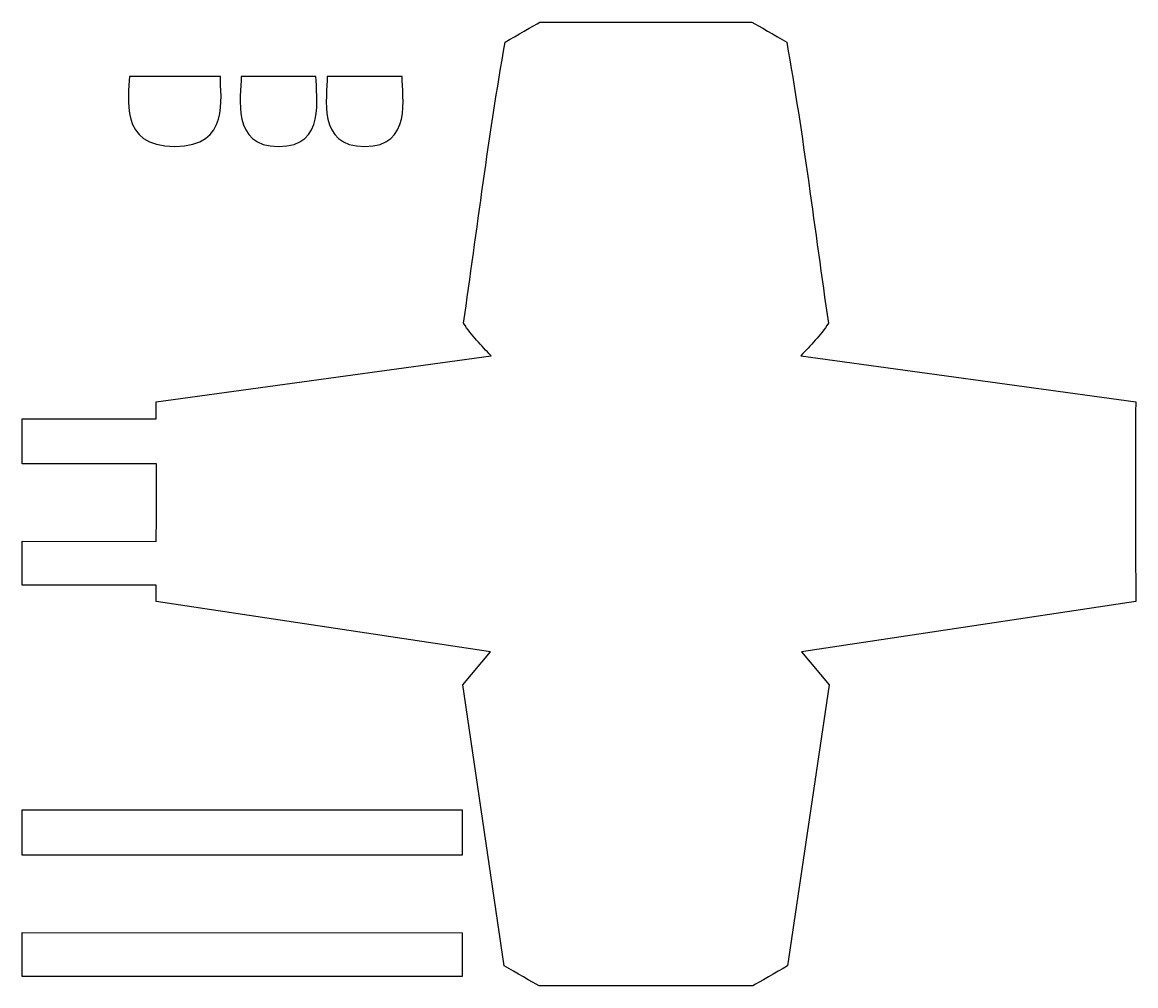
# Model space of a CAD drawing. Header units: centimetres. Extents: x -13.2 to 5.9, y -11.6 to 4.9.
import ezdxf

# ---------------------------------------------------------------- set-up
doc = ezdxf.new("R2010")
doc.units = ezdxf.units.CM
doc.header["$MEASUREMENT"] = 0
doc.layers.add('Layer 1', color=7, linetype='Continuous')

msp = doc.modelspace()

# ---------------------------------------------------------------- linework, layer by layer
at = {"layer": 'Layer 1', "color": 233}
for points, knots in [([(-4.33586, 4.89727), (-4.44661, 4.83938), (-4.74047, 4.66839), (-4.93365, 4.55331), (-4.93365, 4.55331), (-5.21733, 2.95553), (-5.41424, 1.33021), (-5.64637, -0.26706), (-5.64637, -0.26706), (-5.51511, -0.47848), (-5.33729, -0.64306), (-5.17508, -0.82848), (-5.17508, -0.82848), (-5.17508, -0.82848), (-10.91985, -1.61313), (-10.91985, -1.61313), (-10.91985, -1.61313), (-10.9189, -1.70464), (-10.918, -1.80482), (-10.91737, -1.905), (-10.91737, -1.905), (-10.91737, -1.905), (-13.21676, -1.90583), (-13.21676, -1.90583), (-13.21676, -1.90583), (-13.21676, -1.90583), (-13.21676, -2.67973), (-13.21676, -2.67973), (-13.21676, -2.67973), (-13.21676, -2.67973), (-10.91572, -2.67973), (-10.91572, -2.67973), (-10.91572, -2.67973), (-10.91548, -3.13249), (-10.91609, -3.56214), (-10.91737, -4.01174), (-10.91737, -4.01174), (-10.91737, -4.01174), (-13.21676, -4.00844), (-13.21676, -4.00844), (-13.21676, -4.00844), (-13.21676, -4.00844), (-13.21676, -4.76085), (-13.21676, -4.76085), (-13.21676, -4.76085), (-13.21676, -4.76085), (-10.91902, -4.7625), (-10.91902, -4.7625), (-10.91902, -4.7625), (-10.9192, -4.8469), (-10.91976, -4.96146), (-10.91985, -5.03949), (-10.91985, -5.03949), (-10.91985, -5.03949), (-5.18666, -5.90682), (-5.18666, -5.90682), (-5.18666, -5.90682), (-5.18666, -5.90682), (-5.66043, -6.46906), (-5.66043, -6.46906), (-5.66043, -6.46906), (-5.66043, -6.46906), (-4.94771, -11.28944), (-4.94771, -11.28944), (-4.94771, -11.28944), (-4.75453, -11.40452), (-4.45984, -11.5755), (-4.34909, -11.6334), (-4.34909, -11.6334), (-4.34909, -11.6334), (-0.68544, -11.6334), (-0.68544, -11.6334), (-0.68544, -11.6334), (-0.57468, -11.5755), (-0.28, -11.40452), (-0.08682, -11.28944), (-0.08682, -11.28944), (-0.08682, -11.28944), (0.6259, -6.46906), (0.6259, -6.46906), (0.6259, -6.46906), (0.6259, -6.46906), (0.15214, -5.90682), (0.15214, -5.90682), (0.15214, -5.90682), (0.15214, -5.90682), (5.88533, -5.03949), (5.88533, -5.03949), (5.88533, -5.03949), (5.88418, -4.07378), (5.87529, -2.57749), (5.88533, -1.61313), (5.88533, -1.61313), (5.88533, -1.61313), (0.14056, -0.82848), (0.14056, -0.82848), (0.14056, -0.82848), (0.30277, -0.64306), (0.48058, -0.47848), (0.61185, -0.26706), (0.61185, -0.26706), (0.37972, 1.33021), (0.18281, 2.95553), (-0.10087, 4.55331), (-0.10087, 4.55331), (-0.29405, 4.66839), (-0.58791, 4.83938), (-0.69867, 4.89727), (-0.69867, 4.89727), (-0.69867, 4.89727), (-4.33586, 4.89727), (-4.33586, 4.89727)], [0, 0, 0, 0, 0.03448276, 0.03448276, 0.03448276, 0.03448276, 0.06896552, 0.06896552, 0.06896552, 0.06896552, 0.10344828, 0.10344828, 0.10344828, 0.10344828, 0.13793103, 0.13793103, 0.13793103, 0.13793103, 0.17241379, 0.17241379, 0.17241379, 0.17241379, 0.20689655, 0.20689655, 0.20689655, 0.20689655, 0.24137931, 0.24137931, 0.24137931, 0.24137931, 0.27586207, 0.27586207, 0.27586207, 0.27586207, 0.31034483, 0.31034483, 0.31034483, 0.31034483, 0.34482759, 0.34482759, 0.34482759, 0.34482759, 0.37931034, 0.37931034, 0.37931034, 0.37931034, 0.4137931, 0.4137931, 0.4137931, 0.4137931, 0.44827586, 0.44827586, 0.44827586, 0.44827586, 0.48275862, 0.48275862, 0.48275862, 0.48275862, 0.51724138, 0.51724138, 0.51724138, 0.51724138, 0.55172414, 0.55172414, 0.55172414, 0.55172414, 0.5862069, 0.5862069, 0.5862069, 0.5862069, 0.62068966, 0.62068966, 0.62068966, 0.62068966, 0.65517241, 0.65517241, 0.65517241, 0.65517241, 0.68965517, 0.68965517, 0.68965517, 0.68965517, 0.72413793, 0.72413793, 0.72413793, 0.72413793, 0.75862069, 0.75862069, 0.75862069, 0.75862069, 0.79310345, 0.79310345, 0.79310345, 0.79310345, 0.82758621, 0.82758621, 0.82758621, 0.82758621, 0.86206897, 0.86206897, 0.86206897, 0.86206897, 0.89655172, 0.89655172, 0.89655172, 0.89655172, 0.93103448, 0.93103448, 0.93103448, 0.93103448, 1, 1, 1, 1]), ([(-13.21687, -9.39188), (-13.21687, -9.39188), (-5.67128, -9.39188), (-5.67128, -9.39188), (-5.67128, -9.39188), (-5.67128, -9.39188), (-5.67128, -8.61715), (-5.67128, -8.61715), (-5.67128, -8.61715), (-5.67128, -8.61715), (-13.21687, -8.61798), (-13.21687, -8.61798), (-13.21687, -8.61798), (-13.21687, -8.61798), (-13.21687, -9.39188), (-13.21687, -9.39188)], [0, 0, 0, 0, 0.2, 0.2, 0.2, 0.2, 0.4, 0.4, 0.4, 0.4, 0.6, 0.6, 0.6, 0.6, 1, 1, 1, 1]), ([(-13.21687, -11.47299), (-13.21687, -11.47299), (-5.67128, -11.47465), (-5.67128, -11.47465), (-5.67128, -11.47465), (-5.67128, -11.47465), (-5.67128, -10.72472), (-5.67128, -10.72472), (-5.67128, -10.72472), (-5.67128, -10.72472), (-13.21687, -10.72059), (-13.21687, -10.72059), (-13.21687, -10.72059), (-13.21687, -10.72059), (-13.21687, -11.47299), (-13.21687, -11.47299)], [0, 0, 0, 0, 0.2, 0.2, 0.2, 0.2, 0.4, 0.4, 0.4, 0.4, 0.6, 0.6, 0.6, 0.6, 1, 1, 1, 1])]:
    msp.add_open_spline(points, degree=3, knots=knots, dxfattribs=at)
at = {"layer": 'Layer 1', "color": 254}
for points in [[(-9.81884, 3.96819), (-9.81884, 3.61393), (-9.64552, 2.76582), (-10.59933, 2.76582), (-10.59933, 2.76582), (-11.57814, 2.76582), (-11.37982, 3.61393), (-11.37982, 3.96819), (-11.37982, 3.96819), (-11.37982, 3.96819), (-9.81884, 3.96819), (-9.81884, 3.96819)], [(-8.17781, 3.96838), (-8.17759, 3.61412), (-7.99588, 2.76562), (-8.81885, 2.76563), (-8.81885, 2.76563), (-9.64183, 2.76563), (-9.46114, 3.61334), (-9.46136, 3.9676), (-9.46136, 3.9676), (-9.46136, 3.9676), (-8.17781, 3.96838), (-8.17781, 3.96838)], [(-6.7015, 3.96838), (-6.70128, 3.61412), (-6.51957, 2.76562), (-7.34254, 2.76563), (-7.34254, 2.76563), (-8.16552, 2.76563), (-7.98483, 3.61334), (-7.98505, 3.9676), (-7.98505, 3.9676), (-7.98505, 3.9676), (-6.7015, 3.96838), (-6.7015, 3.96838)]]:
    msp.add_open_spline(points, degree=3, knots=[0, 0, 0, 0, 0.25, 0.25, 0.25, 0.25, 0.5, 0.5, 0.5, 0.5, 1, 1, 1, 1], dxfattribs=at)

doc.saveas('drawing.dxf')
